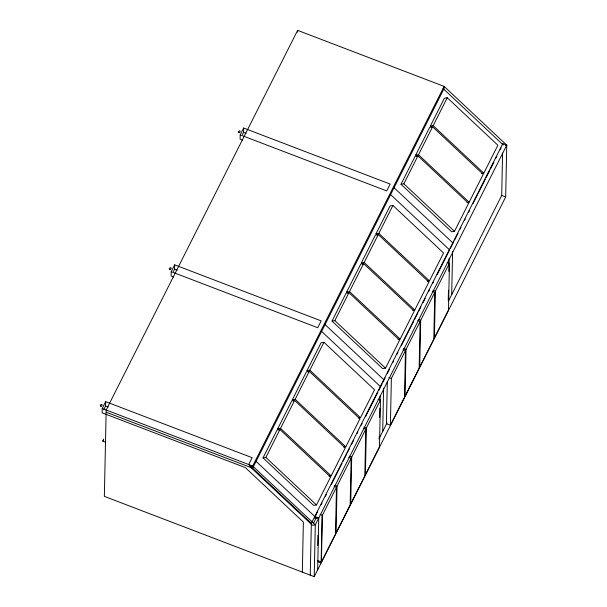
<?xml version="1.0" encoding="UTF-8"?>
<svg xmlns="http://www.w3.org/2000/svg" width="607" height="607" viewBox="0 0 607 607"><rect width="100%" height="100%" fill="white"/><g stroke="black" fill="none" stroke-linecap="round" stroke-linejoin="round"><path stroke-width="0.91" d="M310.253 575.133L311.338 523.317L248.711 464.537L252.155 457.693L105.656 401.652L102.211 408.496L102.12 412.813L245.342 467.602L303.379 522.073L302.332 572.105M103.653 409.771L105.565 405.969L105.656 401.652M171.204 271.678L317.704 327.727L321.156 320.883L174.649 264.842L171.204 271.678L171.113 275.995L173.761 277.012M173.412 271.435L174.566 269.159L174.649 264.842M240.197 134.868L386.697 190.909L390.149 184.065L243.65 128.024L240.197 134.868L240.106 139.185L242.762 140.202M242.405 134.625L243.559 132.341L243.65 128.024M253.051 467.367L444.081 88.554L444.127 86.391L506.754 145.172L505.669 196.987L314.214 576.65L104.358 496.374L106.172 410.013L297.627 30.35L444.127 86.391L252.671 466.055L252.626 468.209L106.126 412.168M297.589 32.224L297.627 30.35M314.745 518.363L314.79 516.474L255.6 460.925M314.214 576.65L315.299 524.835L506.754 145.172L502.793 143.654L311.717 522.559M317.757 545.556L317.977 535.26M317.658 569.806L318.743 517.991L314.79 516.474M322.105 515.472L321.111 562.97L317.947 561.756M317.446 560.527L321.407 562.036L322.385 515.26L336.475 487.322L334.093 486.419M336.475 487.322L335.489 534.107L321.407 562.036M351.134 458.255L337.044 486.184L336.066 532.969L350.156 505.032L351.134 458.255L348.759 457.344M365.793 429.179L351.711 457.109L350.732 503.893L364.815 475.956L365.793 429.179L363.418 428.269M380.452 400.104L366.37 428.041L365.391 474.818L379.474 446.889L380.452 400.104L378.078 399.201M379.246 438.322L379.284 436.433M379.678 417.593L379.876 408.17M380.035 400.635L380.134 395.923M382.698 431.478L383.601 388.139M387.319 381.606L386.439 423.709L390.4 425.226L404.49 397.289L405.468 350.512L403.094 349.602M390.4 425.226L391.378 378.442L405.468 350.512M420.127 321.437L406.045 349.374L405.059 396.151L419.149 368.221L420.127 321.437L417.753 320.526M434.787 292.362L420.704 320.299L419.725 367.076L433.808 339.146L434.787 292.362L432.412 291.459M449.453 263.294L435.363 291.223L434.384 338.008L448.474 310.071L449.453 263.294L447.078 262.383M448.262 300.564L448.474 290.199M448.869 271.359L449.15 258.165M451.691 294.668L452.602 251.328M502.596 153.078L501.708 195.477L448.429 301.125M502.778 144.549L502.793 143.654M103.577 439.665L103.577 439.142L102.788 441.122L105.481 442.177M103.501 439.916L102.826 441.16M263.021 457.883L277.111 429.953L279.941 429.498L330.572 477.019L316.49 504.956L313.652 505.411L263.021 457.883L265.851 457.428L316.49 504.956M279.053 430.097L277.68 428.815L291.77 400.878L294.6 400.423L345.231 447.943L331.149 475.88L329.024 476.222M293.712 401.022L292.346 399.74L306.429 371.803L309.259 371.347L359.898 418.876L345.808 446.805L343.683 447.147M308.371 371.947L307.005 370.665L321.088 342.735L323.926 342.28L374.557 389.8L360.475 417.73L358.35 418.071M332.014 321.073L346.104 293.135L348.934 292.68L399.565 340.208L385.483 368.138L382.653 368.593L332.014 321.073L334.844 320.617L385.483 368.138M348.046 293.28L346.673 291.997L360.763 264.068L363.593 263.613L414.232 311.133L400.142 339.063L398.017 339.404M362.705 264.212L361.34 262.922L375.422 234.992L378.26 234.537L428.891 282.058L414.801 309.995L412.677 310.336M377.364 235.137L375.999 233.854L390.089 205.917L392.919 205.462L443.55 252.982L429.468 280.92L427.343 281.261M401.007 184.255L415.097 156.325L417.927 155.87L468.558 203.391L454.476 231.32L451.646 231.783L401.007 184.255L403.845 183.8L454.476 231.32M417.039 156.469L415.674 155.18L429.756 127.25L432.586 126.795L483.225 174.315L469.135 202.252L467.011 202.594M431.698 127.394L430.333 126.112L444.415 98.175L447.253 97.719L497.884 145.248L483.802 173.177L481.677 173.519M265.851 457.428L279.941 429.498M277.68 428.815L280.517 428.352L294.6 400.423M292.346 399.74L295.177 399.285L309.259 371.347M307.005 370.665L309.836 370.209L323.926 342.28M334.844 320.617L348.934 292.68M346.673 291.997L349.511 291.542L363.593 263.613M361.34 262.922L364.17 262.467L378.26 234.537M375.999 233.854L378.829 233.399L392.919 205.462M403.845 183.8L417.927 155.87M415.674 155.18L418.504 154.724L432.586 126.795M430.333 126.112L433.163 125.657L447.253 97.719M317.749 511.451L314.767 517.369L315.913 518.446L318.743 517.991M321.164 504.69L322.014 502.998M325.428 496.238L326.278 494.546M331.392 484.401L342.052 463.262M342.909 461.578L346.316 454.81M347.166 453.118L349.298 448.892M351.43 444.665L353.562 440.439M356.977 433.679L357.827 431.987M361.241 425.226L362.091 423.534M365.505 416.766L377.865 392.251M378.715 390.559L382.129 383.799M382.979 382.107L385.111 377.88M387.243 373.654L389.375 369.428M392.79 362.667L393.639 360.975M397.046 354.207L397.904 352.523M401.31 345.755L413.678 321.24M414.528 319.548L417.942 312.787M418.792 311.095L420.924 306.869M423.056 302.643L425.188 298.416M428.595 291.648L429.453 289.956M432.859 283.196L433.717 281.504M437.123 274.743L449.491 250.228M450.341 248.536L453.748 241.776M454.605 240.084L458.012 233.316M460.144 229.089L461.001 227.397M464.408 220.637L465.258 218.945M468.672 212.184L469.522 210.492M472.936 203.732L485.297 179.217M486.154 177.525L489.561 170.757M490.418 169.072L493.825 162.304M495.957 158.078L496.807 156.386M500.221 149.625L501.071 147.933M313.318 523.598L316.3 517.68M378.958 438.899L387.054 422.836M505.343 145.399L506.754 145.172M252.671 466.055L249.834 466.51L312.468 525.29L315.299 524.835L252.671 466.055L102.211 408.496M501.245 195.295L505.669 196.987M243.559 132.341L246.207 133.358M432.988 290.313L435.363 291.223M418.329 319.388L420.704 320.299M403.663 348.464L406.045 349.374M174.566 269.159L177.214 270.176M389.004 377.539L391.378 378.442M363.995 427.131L366.37 428.041M349.336 456.206L351.711 457.109M334.669 485.274L337.044 486.184M105.565 405.969L108.221 406.986M320.01 514.349L322.385 515.26M443.133 88.569L503.233 144.982M433.163 125.657L483.802 173.177M418.504 154.724L469.135 202.252M393.586 187.297L452.776 242.846M390.825 194.786L449.324 249.689M378.829 233.399L429.468 280.92M364.17 262.467L414.801 309.995M349.511 291.542L400.142 339.063M325.284 324.76L383.783 379.663M321.149 330.952L380.331 386.5M309.836 370.209L360.475 417.73M295.177 399.285L345.808 446.805M280.517 428.352L331.149 475.88M101.005 406.197A1.077 0.706 -36.5 0 0 102.128 404.801A1.077 0.706 -36.5 0 0 100.496 405.066A1.077 0.706 -36.5 0 0 101.005 406.197M238.991 132.569A1.077 0.706 -36.5 0 0 240.114 131.173A1.077 0.706 -36.5 0 0 238.483 131.438A1.077 0.706 -36.5 0 0 238.991 132.569M169.998 269.387A1.077 0.706 -36.5 0 0 171.121 267.983A1.077 0.706 -36.5 0 0 169.49 268.256A1.077 0.706 -36.5 0 0 169.998 269.387"/></g></svg>
